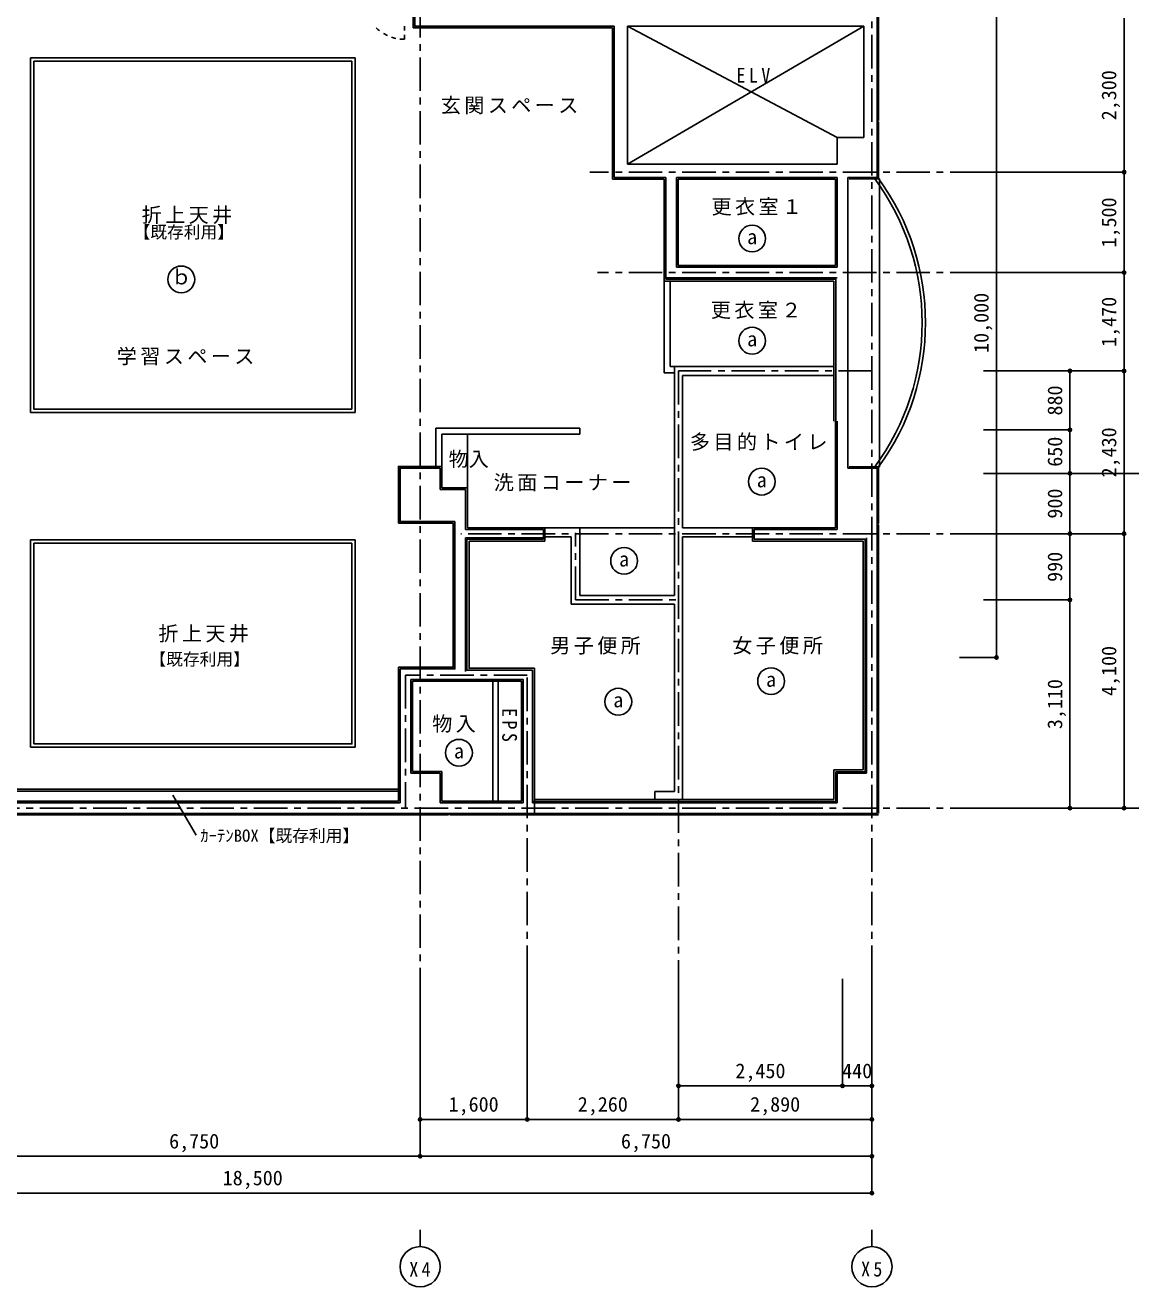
# Model space of a CAD drawing. Units: millimetres at full size, sheet at 1:100. Extents: x -22023 to 27015, y -14214 to 15186.
# Drawn here: x -5923 to 10593, y -14214 to 4632 of the extents above; entities that cross this region are included whole.
import ezdxf
from ezdxf.enums import TextEntityAlignment as Align

# ---------------------------------------------------------------- set-up
doc = ezdxf.new("R2010")
doc.units = ezdxf.units.MM
doc.header["$LTSCALE"] = 100
doc.header["$PDMODE"] = 32
doc.header["$PDSIZE"] = 50
doc.linetypes.add('CHAIN1', pattern=[8, 5, -1, 1, -1])
for name, color, linetype in [('2-1', 7, 'Continuous'), ('5-1', 4, 'CHAIN1'), ('5-2', 3, 'Continuous'), ('5-3', 3, 'Continuous'), ('5-5', 3, 'Continuous'), ('5-6', 7, 'Continuous'), ('5-C', 7, 'Continuous'), ('5-F', 7, 'Continuous')]:
    doc.layers.add(name, color=color, linetype=linetype)
doc.styles.add('@ＭＳ ゴシック', font='')
doc.styles.add('ＭＳ ゴシック', font='')
doc.styles.get('@ＭＳ ゴシック').set_extended_font_data('@MS Gothic')
doc.styles.get('ＭＳ ゴシック').set_extended_font_data('MS Gothic')

msp = doc.modelspace()

# ---------------------------------------------------------------- linework, layer by layer
at = {"layer": '2-1'}
msp.add_line((8585.3, 5186.4), (8585.3, -4813.6), dxfattribs=at)
at = {"layer": '5-1'}
for p, q in [((-23.2, 10549.7), (-23.2, -9715)), ((6726.8, -9613.6), (6726.8, 10486.4)), ((8393.1, 2436.4), (2513.2, 2436.4)), ((8393.1, 936.4), (2627.8, 936.4)), ((6726.8, -533.6), (3836.8, -533.6)), ((3836.8, -533.6), (3836.8, -9619.4)), ((8393.1, -2963.6), (585.6, -2963.6)), ((2296.8, -3953.6), (2296.8, -2953.6)), ((2296.8, -3953.6), (3836.8, -3953.6)), ((1576.8, -9613.6), (1576.8, -5076.3)), ((8393.1, -7063.6), (-17349.7, -7063.6))]:
    msp.add_line(p, q, dxfattribs=at)
msp.add_lwpolyline([(1576.8, -5076.3), (-243.2, -5076.3), (-243.2, -7063.6)], dxfattribs=at)
at = {"layer": '5-2'}
for p, q in [((6826.8, 8036.4), (6826.8, 3206.4)), ((-128.2, 4591.4), (-128.2, 7191.4)), ((-128.2, 4591.4), (2851.8, 4591.4)), ((2851.8, 2331.4), (2851.8, 4591.4)), ((3076.8, 4616.4), (6606.8, 4616.4)), ((3076.8, 2556.4), (3076.8, 4616.4)), ((6606.8, 2956.4), (6606.8, 4616.4)), ((6806.8, 3206.4), (6806.8, 3186.4)), ((6806.8, 3206.4), (6826.8, 3206.4)), ((6806.8, 3186.4), (6826.8, 3186.4)), ((6826.8, 3186.4), (6826.8, 2336.4)), ((6206.8, 2956.4), (6606.8, 2956.4)), ((6206.8, 2956.4), (6206.8, 2556.4)), ((3076.8, 2556.4), (6206.8, 2556.4)), ((2851.8, 2331.4), (3621.8, 2331.4)), ((3621.8, 806.4), (3621.8, 2331.4)), ((3831.8, 2331.4), (6181.8, 2331.4)), ((3831.8, 2331.4), (3831.8, 1041.4)), ((6181.8, 1041.4), (6181.8, 2331.4)), ((6386.8, 2336.4), (6826.8, 2336.4)), ((6181.8, 1041.4), (3831.8, 1041.4)), ((3621.8, 806.4), (6156.8, 806.4)), ((6156.8, -1283.6), (6156.8, 806.4)), ((6181.8, -1283.6), (6181.8, -2878.6)), ((301.8, -2278.6), (301.8, -1958.6)), ((6826.8, -1963.6), (6386.8, -1963.6)), ((6826.8, -2813.6), (6826.8, -1963.6)), ((681.8, -2278.6), (301.8, -2278.6)), ((681.8, -2878.6), (681.8, -2278.6)), ((6806.8, -2813.6), (6806.8, -2833.6)), ((6826.8, -2813.6), (6806.8, -2813.6)), ((681.8, -2878.6), (1839.6, -2878.6)), ((6181.8, -2878.6), (4941.8, -2878.6)), ((4941.8, -2878.6), (4941.8, -3073.6)), ((6826.8, -2833.6), (6806.8, -2833.6)), ((6826.8, -4889.3), (6826.8, -2833.6)), ((6596.8, -3073.6), (4941.8, -3073.6)), ((6596.8, -6493.6), (6596.8, -3073.6)), ((6826.8, -7143.6), (6826.8, -4843.6)), ((-348.2, -4958.6), (-348.2, -6958.6)), ((1686.8, -4973.6), (1686.8, -7163.6)), ((1491.8, -5168.6), (-138.2, -5168.6)), ((-138.2, -6518.6), (-138.2, -5168.6)), ((1064.3, -5168.6), (1064.3, -6958.6)), ((1141.8, -5168.6), (1141.8, -6958.6)), ((301.8, -6518.6), (-138.2, -6518.6)), ((6156.8, -6493.6), (6156.8, -6933.6)), ((6596.8, -6493.6), (6156.8, -6493.6)), ((-6228.2, -6958.6), (-348.2, -6958.6)), ((-3719, -6870.8), (-3368, -7469.6)), ((3456.8, -6933.6), (1686.8, -6933.6)), ((6156.8, -6933.6), (3456.8, -6933.6)), ((401.8, -7163.6), (401.8, -7143.6)), ((421.8, -7143.6), (401.8, -7143.6)), ((421.8, -7163.6), (421.8, -7143.6)), ((-6873.2, -7163.6), (401.8, -7163.6)), ((421.8, -7163.6), (6826.8, -7163.6))]:
    msp.add_line(p, q, dxfattribs=at)
at = {"layer": '5-2', "color": 4}
for p, q in [((-259.4, 4551.4), (-259.4, 4616.4)), ((3076.8, 4616.4), (6206.8, 2956.4)), ((6606.8, 4616.4), (3076.8, 2556.4)), ((-259.4, 4421.4), (-259.4, 4486.4)), ((6366.8, -628.6), (6366.8, 1066.4)), ((3621.8, 806.4), (3621.8, -558.6)), ((3711.8, 806.4), (3711.8, -468.6)), ((3776.8, -558.6), (3621.8, -558.6)), ((3776.8, -468.6), (3711.8, -468.6)), ((6156.8, -468.6), (3776.8, -468.6)), ((3776.8, -3888.6), (3776.8, -468.6)), ((6156.8, -598.6), (3896.8, -598.6)), ((3896.8, -2878.6), (3896.8, -598.6)), ((211.8, -1388.6), (2361.8, -1388.6)), ((211.8, -1958.6), (211.8, -1388.6)), ((681.8, -2278.6), (681.8, -1478.6)), ((2361.8, -1478.6), (2361.8, -1388.6)), ((6826.8, -1963.6), (6841.8, -1963.6)), ((1839.6, -2878.6), (2361.8, -2878.6)), ((1839.6, -3008.6), (2231.8, -3008.6)), ((2231.8, -4018.6), (2231.8, -3008.6)), ((2361.8, -3888.6), (2361.8, -2878.6)), ((4941.8, -2878.6), (3896.8, -2878.6)), ((4941.8, -3008.6), (3896.8, -3008.6)), ((3896.8, -3008.6), (3896.8, -6933.6)), ((656.8, -3023.6), (656.8, -5023.6)), ((656.8, -3023.6), (1826.2, -3023.6)), ((2361.8, -3888.6), (2361.8, -3818.1)), ((2361.8, -3888.6), (3776.8, -3888.6)), ((2231.8, -4018.6), (3776.8, -4018.6)), ((3776.8, -6813.6), (3776.8, -4018.6)), ((6646.8, -4898.6), (6646.8, -5408.6)), ((6626.8, -6543.6), (6206.8, -6543.6)), ((3481.8, -6933.6), (3481.8, -6813.6)), ((3481.8, -6813.6), (3776.8, -6813.6)), ((3601.8, -6933.6), (3896.8, -6933.6))]:
    msp.add_line(p, q, dxfattribs=at)
at = {"layer": '5-2', "color": 7}
for p, q in [((2876.8, 2356.4), (2876.8, 4616.4)), ((2876.8, 2356.4), (3646.8, 2356.4)), ((3646.8, 836.4), (3646.8, 2356.4)), ((3806.8, 2356.4), (6206.8, 2356.4)), ((3806.8, 2356.4), (3806.8, 1016.4)), ((6206.8, 1016.4), (6206.8, 2356.4)), ((6366.8, -533.6), (6366.8, 2356.4)), ((6206.8, 1016.4), (3806.8, 1016.4)), ((3646.8, 856.4), (6206.8, 856.4)), ((3646.8, 836.4), (6186.8, 836.4)), ((6186.8, -1283.6), (6186.8, 836.4)), ((6206.8, -1983.6), (6206.8, -1283.6)), ((276.8, -1983.6), (276.8, -2303.6)), ((6206.8, -1983.6), (6206.8, -2903.6)), ((6806.8, -1983.6), (6366.8, -1983.6)), ((6806.8, -1983.6), (6806.8, -4868)), ((656.8, -2303.6), (276.8, -2303.6)), ((656.8, -2903.6), (656.8, -2303.6)), ((276.8, -2783.6), (496.8, -2783.6)), ((656.8, -2903.6), (1817.3, -2903.6)), ((2361.8, -2878.6), (3776.8, -2878.6)), ((6206.8, -2903.6), (4966.8, -2903.6)), ((4966.8, -3043.6), (4966.8, -2903.6)), ((4966.8, -3043.6), (6626.8, -3043.6)), ((6626.8, -3043.6), (6626.8, -6543.6)), ((6646.8, -6543.6), (6646.8, -3023.6)), ((6806.8, -4843.6), (6806.8, -7143.6)), ((-323.2, -6983.6), (-323.2, -4983.6)), ((-163.2, -6543.6), (-163.2, -5143.6)), ((276.8, -6543.6), (-163.2, -6543.6)), ((276.8, -6983.6), (276.8, -6543.6)), ((6186.8, -6523.6), (6186.8, -6963.6)), ((6626.8, -6523.6), (6186.8, -6523.6)), ((6206.8, -6543.6), (6206.8, -6983.6)), ((6206.8, -6543.6), (6646.8, -6543.6)), ((-6228.2, -6778.6), (-348.2, -6778.6)), ((-6228.2, -6808.6), (-348.2, -6808.6)), ((1656.8, -6963.6), (3426.8, -6963.6)), ((6186.8, -6963.6), (3426.8, -6963.6)), ((6806.8, -7143.6), (-8853.2, -7143.6)), ((-323.2, -6983.6), (-6253.2, -6983.6)), ((1516.8, -6983.6), (276.8, -6983.6))]:
    msp.add_line(p, q, dxfattribs=at)
for points in [[(6806.8, 7166.4), (6806.8, 8016.4), (6806.8, 2356.4)], [(2876.8, 4616.4), (-103.2, 4616.4), (-103.2, 7216.4)], [(6366.8, 2356.4), (6806.8, 2356.4), (6806.8, 4886.4)], [(276.8, -2783.6), (-323.2, -2783.6), (-323.2, -1983.6), (276.8, -1983.6)], [(-323.2, -4983.6), (496.8, -4983.6), (496.8, -2783.6)], [(676.8, -3043.6), (1817.3, -3043.6), (1817.3, -2903.6)], [(676.8, -3043.6), (676.8, -5003.6), (1656.8, -5003.6)], [(1656.8, -5003.6), (1656.8, -6983.6), (6206.8, -6983.6)], [(-163.2, -5143.6), (556.8, -5143.6), (1516.8, -5143.6), (1516.8, -6983.6)]]:
    msp.add_lwpolyline(points, dxfattribs=at)
at = {"layer": '5-2', "color": 4}
for points in [[(6826.8, 2336.4), (6841.8, 2336.4), (6841.8, -1963.6)], [(301.8, -1958.6), (301.8, -1478.6), (2361.8, -1478.6)]]:
    msp.add_lwpolyline(points, dxfattribs=at)
at = {"layer": '5-2'}
for points in [[(-348.2, -2808.6), (-348.2, -1958.6), (301.8, -1958.6)], [(-348.2, -4958.6), (471.8, -4958.6), (471.8, -2808.6), (-348.2, -2808.6)], [(706.8, -3073.6), (1839.6, -3073.6), (1839.6, -2878.6)], [(706.8, -3073.6), (706.8, -4973.6), (1686.8, -4973.6)], [(1491.8, -5168.6), (1491.8, -6958.6), (301.8, -6958.6), (301.8, -6518.6)]]:
    msp.add_lwpolyline(points, dxfattribs=at)
at = {"layer": '5-2', "color": 4}
for start, end in [(225.43585, 232.06885), (238.57228, 244.97335), (251.29593, 257.5615), (263.78992, 270)]:
    msp.add_arc((-259.4, 5021.4), 600, start, end, dxfattribs=at)
at = {"layer": '5-2', "color": 7}
for radius, start, end in [(3614.1, 323.49461, 36.50539), (3664.1, 323.99398, 36.00602)]:
    msp.add_arc((3862.8, 186.4), radius, start, end, dxfattribs=at)
at = {"layer": '5-3'}
for p, q in [((-993.2, 4146.4), (-5843.2, 4146.4)), ((-5843.2, -1153.6), (-5843.2, 4146.4)), ((-993.2, -1153.6), (-993.2, 4146.4)), ((-1043.2, 4096.4), (-5793.2, 4096.4)), ((-5793.2, -1103.6), (-5793.2, 4096.4)), ((-1043.2, -1103.6), (-1043.2, 4096.4)), ((-5793.2, -1103.6), (-1043.2, -1103.6)), ((-5843.2, -1153.6), (-993.2, -1153.6)), ((-5843.2, -3053.6), (-993.2, -3053.6)), ((-5843.2, -6153.6), (-5843.2, -3053.6)), ((-5793.2, -3103.6), (-1043.2, -3103.6)), ((-5793.2, -6103.6), (-5793.2, -3103.6)), ((-993.2, -6153.6), (-993.2, -3053.6)), ((-5843.2, -6153.6), (-993.2, -6153.6))]:
    msp.add_line(p, q, dxfattribs=at)
msp.add_lwpolyline([(-5793.2, -6103.6), (-1043.2, -6103.6), (-1043.2, -3103.6)], dxfattribs=at)
at = {"layer": '5-6'}
for p, q in [((10493.1, 4736.4), (10493.1, 2436.4)), ((8393.1, 2436.4), (10493.1, 2436.4)), ((10493.1, 2436.4), (10493.1, 936.4)), ((8393.1, 936.4), (10493.1, 936.4)), ((10493.1, 936.4), (10493.1, -533.6)), ((10493.1, -533.6), (8393.1, -533.6)), ((9685.3, -533.6), (9685.3, -1413.6)), ((10493.1, -533.6), (10493.1, -2963.6)), ((9685.3, -1413.6), (8393.1, -1413.6)), ((9685.3, -1413.6), (9685.3, -2063.6)), ((8393.1, -2063.6), (11043.1, -2063.6)), ((9685.3, -2063.6), (9685.3, -2963.6)), ((8393.1, -2963.6), (10493.1, -2963.6)), ((9685.3, -2963.6), (9685.3, -3953.6)), ((10493.1, -2963.6), (10493.1, -7063.6)), ((9685.3, -3953.6), (8393.1, -3953.6)), ((9685.3, -3953.6), (9685.3, -7063.6)), ((8585.3, -4813.6), (8035.3, -4813.6)), ((8393.1, -7063.6), (11593.1, -7063.6)), ((-23.2, -9613.6), (-23.2, -12263.6)), ((1576.8, -9613.6), (1576.8, -11713.6)), ((3836.8, -9613.6), (3836.8, -11713.6)), ((6286.8, -11213.6), (6286.8, -9613.6)), ((6726.8, -9613.6), (6726.8, -12813.6)), ((3836.8, -11213.6), (6286.8, -11213.6)), ((6286.8, -11213.6), (6726.8, -11213.6)), ((-23.2, -11713.6), (1576.8, -11713.6)), ((1576.8, -11713.6), (3836.8, -11713.6)), ((3836.8, -11713.6), (6726.8, -11713.6)), ((-6773.2, -12263.6), (-23.2, -12263.6)), ((-23.2, -12263.6), (6726.8, -12263.6)), ((-11773.2, -12813.6), (6726.8, -12813.6))]:
    msp.add_line(p, q, dxfattribs=at)
at = {"layer": '5-6', "color": 4}
for p, q in [((-23.2, -13613.6), (-23.2, -13363.6)), ((6726.8, -13613.6), (6726.8, -13363.6))]:
    msp.add_line(p, q, dxfattribs=at)
for centre in [(-23.2, -13913.6), (6726.8, -13913.6)]:
    msp.add_circle(centre, 300, dxfattribs=at)
at = {"layer": '5-6'}
for p in [(10493.1, 2436.4), (10493.1, 936.4), (9685.3, -533.6), (10493.1, -533.6), (9685.3, -1413.6), (9685.3, -2063.6), (9685.3, -2963.6), (10493.1, -2963.6), (9685.3, -3953.6), (9685.3, -7063.6), (10493.1, -7063.6), (3836.8, -11213.6), (6286.8, -11213.6), (6726.8, -11213.6), (-23.2, -11713.6), (1576.8, -11713.6), (3836.8, -11713.6), (6726.8, -11713.6), (-23.2, -12263.6), (6726.8, -12263.6), (6726.8, -12813.6)]:
    msp.add_point(p, dxfattribs=at)
at = {"layer": '5-6', "color": 2}
msp.add_point((8585.3, -4813.6), dxfattribs=at)
at = {"layer": '5-C'}
msp.add_line((4946.8, -6933.6), (3456.8, -6933.6), dxfattribs=at)
at = {"layer": '5-C', "color": 3}
for centre in [(4936.9, 1445), (-3591.5, 834.2), (4936.9, -81.1), (5080.9, -2186.6), (3023.8, -3369.7), (5219.7, -5166.4), (2937.2, -5473.3), (556.9, -6236.5)]:
    msp.add_circle(centre, 200, dxfattribs=at)
at = {"layer": '5-F'}
msp.add_line((6366.8, -1983.6), (6366.8, -533.6), dxfattribs=at)

# ---------------------------------------------------------------- texts
at = {"layer": '5-2', "style": 'ＭＳ ゴシック'}
for s, height, p in [('【既存利用】', 183.3, (-4304.3, 1394.7)), ('物入', 219.9, (402.4, -2025)), ('【既存利用】', 183.3, (-4067.5, -4985.7)), ('ｶｰﾃﾝBOX【既存利用】', 183.3, (-3308.9, -7621.5))]:
    msp.add_text(s, height=height, dxfattribs=at).set_placement(p, align=Align.BOTTOM_LEFT)
at = {"layer": '5-2', "insert": (4701.8, 3774.5), "char_height": 219.9, "attachment_point": 7, "style": 'ＭＳ ゴシック'}
msp.add_mtext('\\T1.38;\\W0.9;ELV', dxfattribs=at)
at = {"layer": '5-5', "char_height": 219.9, "attachment_point": 7, "style": 'ＭＳ ゴシック'}
for s, insert in [('\\T1.17;玄関スペース', (285.4, 3299.4)), ('\\T1.17;折上天井', (-4183.5, 1661.4)), ('\\T1.17;更衣室１', (4329.6, 1787.2)), ('\\T1.17;更衣室２', (4319.9, 242.7)), ('\\T1.17;学習スペース', (-4554.5, -448.3)), ('\\T1.17;多目的トイレ', (4007.7, -1726.7)), ('\\T1.17;洗面コーナー', (1076.4, -2331.6)), ('\\T1.17;折上天井', (-3933.1, -4591.5)), ('\\T1.17;男子便所', (1920.6, -4769.6)), ('\\T1.17;女子便所', (4640.4, -4769.6)), ('\\T1.17;物入', (157.2, -5937.2))]:
    msp.add_mtext(s, dxfattribs=dict(at, insert=insert))
at = {"layer": '5-5', "insert": (1199.5, -5567.7), "char_height": 219.9, "attachment_point": 7, "rotation": 270, "style": '@ＭＳ ゴシック'}
msp.add_mtext('\\T1.38;\\W0.9;EPS', dxfattribs=at)
at = {"layer": '5-6', "color": 3, "style": 'ＭＳ ゴシック'}
for s, p in [('2,300', (10443.1, 3211.4)), ('1,500', (10443.1, 1311.4)), ('10,000', (8535.3, -263.6)), ('1,470', (10443.1, -173.6)), ('880', (9635.3, -1198.6)), ('2,430', (10443.1, -2123.6)), ('650', (9635.3, -1963.6)), ('900', (9635.3, -2738.6)), ('990', (9635.3, -3683.6)), ('4,100', (10443.1, -5388.6)), ('3,110', (9635.3, -5883.6))]:
    msp.add_text(s, height=219.9, rotation=90, dxfattribs=at).set_placement(p, align=Align.BOTTOM_LEFT)
for s, p in [('2,450', (4686.8, -11163.6)), ('440', (6281.8, -11163.6)), ('1,600', (401.8, -11663.6)), ('2,260', (2331.8, -11663.6)), ('2,890', (4906.8, -11663.6)), ('6,750', (-3773.2, -12213.6)), ('6,750', (2976.8, -12213.6)), ('18,500', (-2973.2, -12763.6))]:
    msp.add_text(s, height=219.9, dxfattribs=at).set_placement(p, align=Align.BOTTOM_LEFT)
at = {"layer": '5-6', "color": 3, "char_height": 219.9, "attachment_point": 7, "style": 'ＭＳ ゴシック'}
for s, insert in [('\\T1.36;\\W0.9;X4', (-185.7, -14063.6)), ('\\T1.36;\\W0.9;X5', (6564.3, -14063.6))]:
    msp.add_mtext(s, dxfattribs=dict(at, insert=insert))
at = {"layer": '5-C', "style": 'ＭＳ ゴシック'}
for s, p in [('a', (4861.9, 1295)), ('ｂ', (-3742.1, 694.6)), ('a', (4861.9, -231.1)), ('a', (5005.9, -2336.6)), ('a', (2948.8, -3519.7)), ('a', (5144.7, -5316.4)), ('a', (2862.2, -5623.3)), ('a', (481.9, -6386.5))]:
    msp.add_text(s, height=219.9, dxfattribs=at).set_placement(p, align=Align.BOTTOM_LEFT)

doc.saveas('drawing.dxf')
